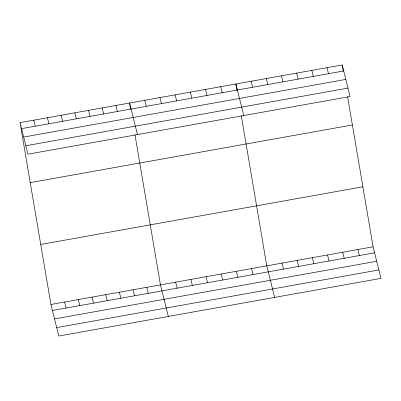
<?xml version="1.0" encoding="UTF-8"?>
<svg xmlns="http://www.w3.org/2000/svg" width="401" height="401" viewBox="0 0 401 401"><rect width="100%" height="100%" fill="white"/><g stroke="black" fill="none" stroke-linecap="round" stroke-linejoin="round"><path stroke-width="0.6" d="M20.05 122.626L342.208 64.957L350.078 96.521L27.92 154.19L20.05 122.626L50.922 304.479L58.792 336.043L380.95 278.374L373.08 246.81L347.607 96.761M21.549 128.641L343.707 70.972M23.654 137.072L345.807 79.403M25.819 145.758L347.978 88.09M30.24 182.635L352.394 124.967M40.737 244.465L362.89 186.796M50.922 304.479L373.08 246.81M52.421 310.494L374.579 252.825M54.526 318.925L376.684 261.257M56.691 327.612L378.85 269.943M327.021 67.674L328.519 73.694M357.892 249.527L359.391 255.547M311.833 70.396L313.331 76.411M342.705 252.249L344.203 258.264M296.645 73.112L298.143 79.132M327.517 254.966L329.02 260.981M281.457 75.829L282.956 81.849M312.329 257.683L313.833 263.703M266.269 78.551L267.773 84.566M297.141 260.404L298.645 266.419M251.081 81.268L252.585 87.288M281.953 263.121L283.457 269.141M243.768 115.553L235.893 83.989L237.016 90.591M274.64 297.407L266.77 265.838L241.297 115.794M220.71 86.706L222.209 92.721M251.582 268.56L253.081 274.575M205.523 89.423L207.021 95.443M236.395 271.276L237.893 277.297M190.335 92.145L191.833 98.16M221.207 273.998L222.705 280.013M175.147 94.862L176.646 100.882M206.019 276.715L207.517 282.73M159.959 97.578L161.458 103.598M190.831 279.432L192.33 285.452M144.771 100.3L146.27 106.315M175.643 282.154L177.142 288.169M137.453 134.581L129.583 103.017L130.601 109.017M115.894 105.468L117.393 111.488M168.325 316.434L160.455 284.87L134.982 134.826M102.2 107.919L103.699 113.939M146.766 287.322L148.265 293.342M88.511 110.37L90.009 116.39M133.072 289.773L134.571 295.793M74.817 112.821L76.315 118.841M119.383 292.224L120.881 298.239M61.127 115.272L62.626 121.292M105.689 294.675L107.187 300.69M47.433 117.724L48.932 123.744M91.999 297.126L93.498 303.141M33.744 120.175L35.243 126.19M78.305 299.577L79.804 305.592M64.616 302.028L66.115 308.043M342.208 64.957L343.226 70.957"/></g></svg>
